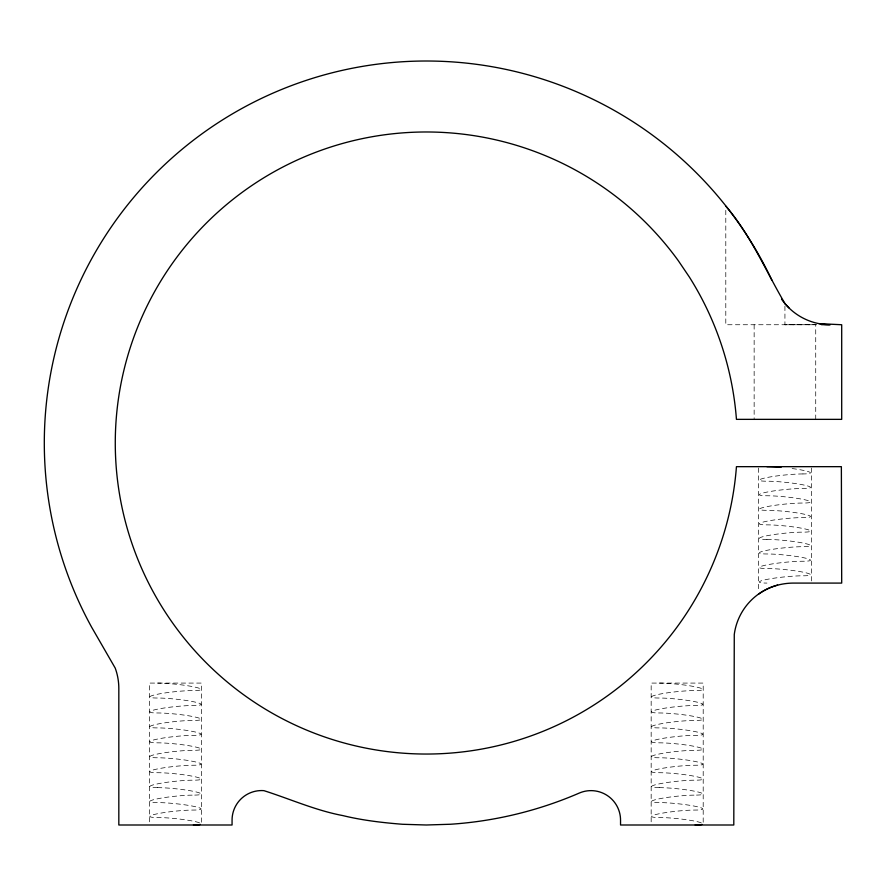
<?xml version="1.0" encoding="UTF-8"?>
<svg xmlns="http://www.w3.org/2000/svg" width="886" height="886" viewBox="0 0 886 886"><rect width="100%" height="100%" fill="white"/><g stroke="black" fill="none" stroke-linecap="round" stroke-linejoin="round"><path stroke-width="0.66" stroke-dasharray="4.43 3.32" d="M784.93 306.213L784.93 324.741L816.039 324.686M784.93 324.741L816.571 324.741M815.729 419.355L815.729 324.741L725.8 324.741L725.8 210.292M811.332 468.029L811.332 583.088M758.538 468.029L758.538 591.449M754.141 324.741L754.141 419.355M703.196 822.241L703.196 683.084L651.166 683.084L651.166 822.241M201.443 822.241L201.443 683.084L149.413 683.084L149.413 822.241M792.15 468.55A25.716 2.569 5.8 0 1 802.938 473.932M802.938 473.944A25.716 2.569 -5.8 0 0 766.789 477.576A25.716 2.569 -5.8 0 0 766.933 481.209A25.716 2.569 5.8 0 1 803.07 484.852A25.716 2.569 5.8 0 1 802.938 488.485A25.716 2.569 -5.8 0 0 766.789 492.129A25.716 2.569 -5.8 0 0 766.933 495.761A25.716 2.569 5.8 0 1 803.07 499.405A25.716 2.569 5.8 0 1 802.938 503.038A25.716 2.569 -5.8 0 0 766.789 506.681A25.716 2.569 -5.8 0 0 766.933 510.314A25.716 2.569 5.8 0 1 803.07 513.958A25.716 2.569 5.8 0 1 802.938 517.59A25.716 2.569 -5.8 0 0 766.789 521.234A25.716 2.569 -5.8 0 0 766.933 524.866A25.716 2.569 5.8 0 1 803.07 528.51A25.716 2.569 5.8 0 1 802.938 532.143A25.716 2.569 -5.8 0 0 766.789 535.786A25.716 2.569 -5.8 0 0 766.933 539.419M766.933 539.43A25.716 2.569 5.8 0 1 803.07 543.063A25.716 2.569 5.8 0 1 802.938 546.695A25.716 2.569 -5.8 0 0 766.789 550.339A25.716 2.569 -5.8 0 0 766.933 553.971A25.716 2.569 5.8 0 1 803.07 557.615A25.716 2.569 5.8 0 1 802.938 561.248A25.716 2.569 -5.8 0 0 766.789 564.891A25.716 2.569 -5.8 0 0 766.933 568.524A25.716 2.569 5.8 0 1 803.07 572.168A25.716 2.569 5.8 0 1 802.938 575.8A25.716 2.569 -5.8 0 0 766.789 579.433A25.716 2.569 -5.8 0 0 766.933 583.077M659.184 787.643A25.727 2.636 -5.9 0 1 659.04 783.911A25.727 2.636 -5.9 0 1 695.178 780.178A25.727 2.636 5.9 0 0 695.322 776.446A25.727 2.636 5.9 0 0 659.184 772.714A25.727 2.636 -5.9 0 1 659.04 768.97A25.727 2.636 -5.9 0 1 695.178 765.249A25.727 2.636 5.9 0 0 695.322 761.506A25.727 2.636 5.9 0 0 659.184 757.774A25.727 2.636 -5.9 0 1 659.04 754.03A25.727 2.636 -5.9 0 1 695.178 750.309A25.727 2.636 5.9 0 0 695.322 746.566A25.727 2.636 5.9 0 0 659.184 742.833A25.727 2.636 -5.9 0 1 659.04 739.101A25.727 2.636 -5.9 0 1 695.178 735.369A25.727 2.636 5.9 0 0 695.322 731.626A25.727 2.636 5.9 0 0 659.184 727.904A25.727 2.636 -5.9 0 1 659.04 724.161A25.727 2.636 -5.9 0 1 695.178 720.429A25.727 2.636 5.9 0 0 695.322 716.696A25.727 2.636 5.9 0 0 659.184 712.964A25.727 2.636 -5.9 0 1 659.04 709.221A25.727 2.636 -5.9 0 1 695.178 705.5A25.727 2.636 5.9 0 0 695.322 701.756A25.727 2.636 5.9 0 0 659.184 698.024A25.727 2.636 -5.9 0 1 659.04 694.281A25.727 2.636 -5.9 0 1 695.178 690.559A25.727 2.636 5.9 0 0 695.322 686.816A25.727 2.636 5.9 0 0 659.184 683.084M701.258 822.839A25.727 2.636 5.9 0 0 659.184 817.523A25.727 2.636 -5.9 0 1 659.04 813.791A25.727 2.636 -5.9 0 1 695.178 810.059A25.727 2.636 5.9 0 0 695.322 806.315A25.727 2.636 5.9 0 0 659.184 802.583A25.727 2.636 -5.9 0 1 659.04 798.851A25.727 2.636 -5.9 0 1 695.178 795.119M659.184 787.654A25.727 2.636 5.9 0 1 695.322 791.375A25.727 2.636 5.9 0 1 695.178 795.107M157.431 787.643A25.727 2.636 -5.9 0 1 157.287 783.911A25.727 2.636 -5.9 0 1 193.425 780.178A25.727 2.636 5.9 0 0 193.569 776.446A25.727 2.636 5.9 0 0 157.431 772.714A25.727 2.636 -5.9 0 1 157.287 768.97A25.727 2.636 -5.9 0 1 193.425 765.249A25.727 2.636 5.9 0 0 193.569 761.506A25.727 2.636 5.9 0 0 157.431 757.774A25.727 2.636 -5.9 0 1 157.287 754.041A25.727 2.636 -5.9 0 1 193.425 750.309A25.727 2.636 5.9 0 0 193.569 746.566A25.727 2.636 5.9 0 0 157.431 742.833A25.727 2.636 -5.9 0 1 157.287 739.101A25.727 2.636 -5.9 0 1 193.425 735.369A25.727 2.636 5.9 0 0 193.569 731.626A25.727 2.636 5.9 0 0 157.431 727.904A25.727 2.636 -5.9 0 1 157.287 724.161A25.727 2.636 -5.9 0 1 193.425 720.429A25.727 2.636 5.9 0 0 193.569 716.696A25.727 2.636 5.9 0 0 157.431 712.964A25.727 2.636 -5.9 0 1 157.287 709.221A25.727 2.636 -5.9 0 1 193.425 705.5A25.727 2.636 5.9 0 0 193.569 701.756A25.727 2.636 5.9 0 0 157.431 698.024A25.727 2.636 -5.9 0 1 157.287 694.292A25.727 2.636 -5.9 0 1 193.425 690.559A25.727 2.636 5.9 0 0 193.569 686.816A25.727 2.636 5.9 0 0 157.431 683.084M199.505 822.839A25.727 2.636 5.9 0 0 157.431 817.523A25.727 2.636 -5.9 0 1 157.287 813.791A25.727 2.636 -5.9 0 1 193.425 810.059A25.727 2.636 5.9 0 0 193.569 806.315A25.727 2.636 5.9 0 0 157.431 802.594A25.727 2.636 -5.9 0 1 157.287 798.851A25.727 2.636 -5.9 0 1 193.425 795.119M157.431 787.654A25.727 2.636 5.9 0 1 193.569 791.375A25.727 2.636 5.9 0 1 193.425 795.107"/><path stroke-width="1.33" d="M758.538 594.196C768.428 586.953 780.655 583.232 792.881 583.088L841.7 583.088L841.368 466.667L736.443 466.667A311.041 311.041 0 0 1 315.051 733.464A311.041 311.041 0 0 1 179.725 253.429A311.041 311.041 0 0 1 678.421 260.861L689.363 277.041A311.041 311.041 0 0 1 736.443 419.355L841.7 419.355L841.7 324.741L818.952 323.634M821.455 324.675L829.573 324.664M784.93 303.566L788.972 307.918M725.8 206.15C750.885 235.266 765.803 271.072 785.062 303.743M830.326 324.741A59.329 59.329 0 0 1 781.585 299.202M777.576 585.092A59.085 59.085 0 0 0 734.272 634.498L733.796 824.999L620.543 824.999L620.543 820.303A29.537 29.537 0 0 0 579.256 793.07C538.522 810.701 494.82 821.333 450.509 824.246L426.299 824.999L402.543 824.279C382.486 822.684 362.396 820.358 342.816 815.585C315.571 810.435 290.165 798.995 263.917 790.655A29.537 29.537 0 0 0 232.066 820.237L232.066 824.999L118.824 824.999L118.824 688.444A59.506 59.506 0 0 0 115.213 668.088L91.657 627.233A382.01 382.01 0 0 1 252.687 102.743A382.01 382.01 0 0 1 771.861 280.164M766.933 466.667A25.716 2.569 5.8 0 1 781.031 467.365M702.077 824.401A25.727 2.636 5.9 0 1 695.178 824.988M200.325 824.401A25.727 2.636 5.9 0 1 193.425 824.988"/></g></svg>
